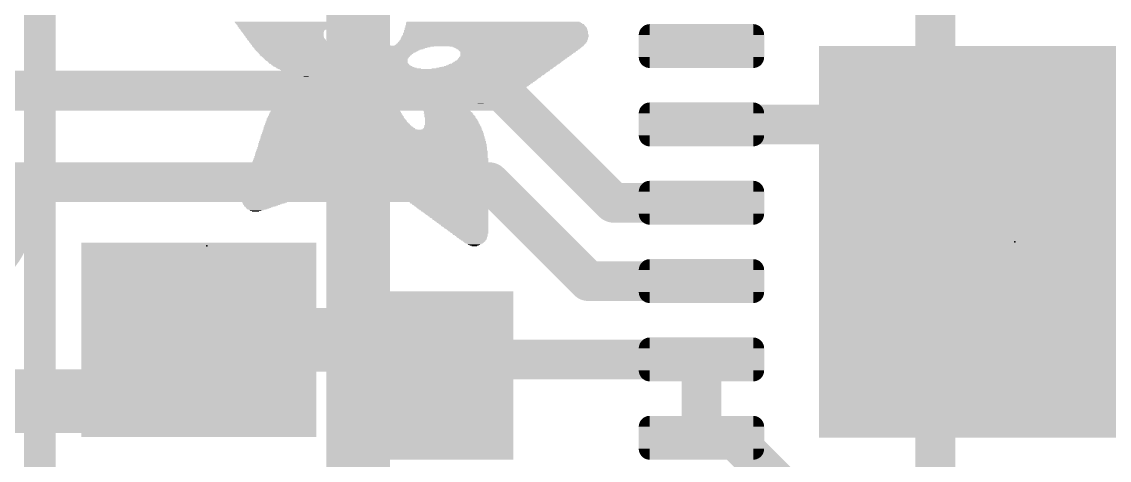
# Model space of a CAD drawing. Extents: x -6.8 to 60.3, y -8.9 to 34.9.
# Drawn here: x 10.55 to 17.49, y 5.08 to 7.88 of the extents above; entities that cross this region are included whole.
import ezdxf

# ---------------------------------------------------------------- set-up
doc = ezdxf.new("R2010")
doc.units = 0
for name, color, linetype in [('1', 12, 'CONTINUOUS'), ('16', 132, 'CONTINUOUS'), ('18', 110, 'CONTINUOUS'), ('21', 40, 'CONTINUOUS'), ('23', 40, 'CONTINUOUS')]:
    doc.layers.add(name, color=color, linetype=linetype)

# ---------------------------------------------------------------- blocks, each defined once
blk = doc.blocks.new('RECT')
blk.add_solid([(-0.5, -0.5), (0.5, -0.5), (-0.5, 0.5), (0.5, 0.5)])
blk = doc.blocks.new('RECT128000X44800R50')
at = {"const_width": 0.07}
blk.add_lwpolyline([(0.365, -0.07), (0.365, 0.07, 0.4142), (0.33, 0.105), (-0.33, 0.105, 0.4142), (-0.365, 0.07), (-0.365, -0.07, 0.4142), (-0.33, -0.105), (0.33, -0.105, 0.4142)], format="xyb", close=True, dxfattribs=at)
blk.add_solid([(-0.3475, -0.0875), (0.3475, -0.0875), (-0.3475, 0.0875), (0.3475, 0.0875)])
blk = doc.blocks.new('ROUNDV')
at = {"const_width": 0.5}
blk.add_lwpolyline([(0, -0.25, 1), (0, 0.25, 1), (0, -0.25)], format="xyb", dxfattribs=at)

msp = doc.modelspace()

# ---------------------------------------------------------------- linework, layer by layer
at = {"layer": '1'}
for points, const_width in [([(9.3218, 7.4422), (13.6144, 7.4422)], 0.254), ([(14.3296, 6.727), (13.6144, 7.4422)], 0.254), ([(16.891, 7.227), (14.891, 7.227)], 0.254), ([(16.891, 7.227), (16.891, 6.731)], 0.254), ([(13.5382, 6.858), (10.414, 6.858)], 0.254), ([(14.1692, 6.227), (13.5382, 6.858)], 0.254), ([(14.891, 6.727), (14.3296, 6.727)], 0.254), ([(16.891, 6.731), (17.018, 6.731)], 0.254), ([(17.018, 6.731), (17.272, 6.477)], 0.254), ([(14.1692, 6.227), (14.891, 6.227)], 0.254), ([(12.913, 5.903), (13.191, 5.625)], 0.4064), ([(11.2928, 5.461), (11.684, 5.8522)], 0.4064), ([(11.684, 5.8522), (12.9638, 5.8522)], 0.4064), ([(12.9638, 5.8522), (13.191, 5.625)], 0.4064), ([(13.257, 5.727), (13.257, 5.691)], 0.4064), ([(13.257, 5.691), (13.191, 5.625)], 0.4064), ([(14.891, 5.727), (13.257, 5.727)], 0.254), ([(14.891, 5.727), (14.891, 5.227)], 0.254), ([(13.191, 5.625), (12.803, 5.625)], 0.254), ([(11.2928, 5.461), (9.017, 5.461)], 0.4064), ([(14.891, 5.227), (15.093, 5.227)], 0.254), ([(15.093, 5.227), (15.641, 4.679)], 0.254)]:
    msp.add_lwpolyline(points, dxfattribs=dict(at, const_width=const_width))
for points, const_width in [([(13.6593, 7.4871, 1), (13.5695, 7.3973)], 0.127), ([(13.6144, 7.3787, 1), (13.6144, 7.5057)], 0.127), ([(14.891, 7.2905, 1), (14.891, 7.1635)], 0.127), ([(16.9545, 7.227, 1), (16.8275, 7.227)], 0.127), ([(16.891, 7.1635, 1), (16.891, 7.2905)], 0.127), ([(13.5831, 6.9029, 1), (13.4933, 6.8131)], 0.127), ([(13.5382, 6.7945, 1), (13.5382, 6.9215)], 0.127), ([(14.3296, 6.7905, 1), (14.3296, 6.6635)], 0.127), ([(14.2847, 6.6821, 1), (14.3745, 6.7719)], 0.127), ([(14.891, 6.6635, 1), (14.891, 6.7905)], 0.127), ([(16.891, 6.7945, 1), (16.891, 6.6675)], 0.127), ([(17.0629, 6.7759, 1), (16.9731, 6.6861)], 0.127), ([(17.018, 6.6675, 1), (17.018, 6.7945)], 0.127), ([(16.8275, 6.731, 1), (16.9545, 6.731)], 0.127), ([(17.2271, 6.4321, 1), (17.3169, 6.5219)], 0.127), ([(14.1692, 6.2905, 1), (14.1692, 6.1635)], 0.127), ([(14.1243, 6.1821, 1), (14.2141, 6.2719)], 0.127), ([(14.891, 6.1635, 1), (14.891, 6.2905)], 0.127), ([(12.9848, 5.9748, 1), (12.8412, 5.8312)], 0.2032), ([(11.684, 5.9538, 1), (11.684, 5.7506)], 0.2032), ([(11.7558, 5.7804, 1), (11.6122, 5.924)], 0.2032), ([(13.0356, 5.924, 1), (12.892, 5.7804)], 0.2032), ([(12.9638, 5.7506, 1), (12.9638, 5.9538)], 0.2032), ([(13.3586, 5.727, 1), (13.1554, 5.727)], 0.2032), ([(13.3288, 5.6192, 1), (13.1852, 5.7628)], 0.2032), ([(13.257, 5.7905, 1), (13.257, 5.6635)], 0.127), ([(14.9545, 5.727, 1), (14.8275, 5.727)], 0.127), ([(14.891, 5.6635, 1), (14.891, 5.7905)], 0.127), ([(13.1192, 5.6968, 1), (13.2628, 5.5532)], 0.2032), ([(13.1192, 5.5532, 1), (13.2628, 5.6968)], 0.2032), ([(13.1192, 5.5532, 1), (13.2628, 5.6968)], 0.2032), ([(13.1554, 5.691, 1), (13.3586, 5.691)], 0.2032), ([(12.803, 5.6885, 1), (12.803, 5.5615)], 0.127), ([(13.191, 5.5615, 1), (13.191, 5.6885)], 0.127), ([(11.221, 5.5328, 1), (11.3646, 5.3892)], 0.2032), ([(11.2928, 5.3594, 1), (11.2928, 5.5626)], 0.2032), ([(14.891, 5.2905, 1), (14.891, 5.1635)], 0.127), ([(15.1379, 5.2719, 1), (15.0481, 5.1821)], 0.127), ([(15.093, 5.1635, 1), (15.093, 5.2905)], 0.127), ([(14.8275, 5.227, 1), (14.9545, 5.227)], 0.127)]:
    msp.add_lwpolyline(points, format="xyb", dxfattribs=dict(at, const_width=const_width))
at = {"layer": '16'}
for points, const_width in [([(12.7, 4.826), (12.7, 8.763)], 0.4064), ([(16.383, 4.953), (16.383, 8.509)], 0.254)]:
    msp.add_lwpolyline(points, dxfattribs=dict(at, const_width=const_width))
at = {"layer": '21', "const_width": 0.2032}
msp.add_lwpolyline([(10.6694, 8.323), (10.6694, 4.123)], dxfattribs=at)
at = {"layer": '23'}
for p in [(16.891, 6.477), (11.7348, 6.4516)]:
    msp.add_point(p, dxfattribs=at)

# ---------------------------------------------------------------- block references
at = {"layer": '1', "rotation": 180}
for p in [(14.891, 7.727), (14.891, 7.227), (14.891, 6.727), (14.891, 6.227), (14.891, 5.727), (14.891, 5.227)]:
    msp.add_blockref('RECT128000X44800R50', p, dxfattribs=at)
at = {"layer": '1', "xscale": 2.5, "yscale": 2.5}
msp.add_blockref('RECT', (16.891, 6.477), dxfattribs=at)
at = {"layer": '1', "xscale": 1.24, "yscale": 1.5, "rotation": 270}
msp.add_blockref('RECT', (11.684, 5.8522), dxfattribs=at)
at = {"layer": '1', "xscale": 1.075, "rotation": 270}
msp.add_blockref('RECT', (13.191, 5.625), dxfattribs=at)
at = {"layer": '18', "xscale": 0.9064, "yscale": 0.9064}
for p in [(10.16, 6.604), (10.16, 6.604), (17.272, 6.477), (17.272, 6.477)]:
    msp.add_blockref('ROUNDV', p, dxfattribs=at)
at = {"layer": '21'}
for p, xscale, yscale in [((12.3902, 7.8803), 0.9563, 0.0039), ((12.3921, 7.8765), 0.9525, 0.0038), ((12.394, 7.8727), 0.9487, 0.0038), ((12.394, 7.8689), 0.9487, 0.0038), ((12.3959, 7.8651), 0.9449, 0.0038), ((12.3978, 7.8613), 0.9411, 0.0038), ((12.3997, 7.8575), 0.9373, 0.0038), ((12.3997, 7.8537), 0.9373, 0.0038), ((12.4016, 7.8499), 0.9335, 0.0038), ((12.4035, 7.8461), 0.9297, 0.0038), ((12.4035, 7.8422), 0.9297, 0.0039), ((12.2282, 7.8384), 0.5715, 0.0038), ((12.7121, 7.8384), 0.3124, 0.0038), ((13.5789, 7.8422), 1.1621, 0.0039), ((13.5789, 7.8384), 1.1621, 0.0038), ((13.575, 7.8575), 1.1468, 0.0038), ((13.5769, 7.8537), 1.1506, 0.0038), ((13.5769, 7.8499), 1.1506, 0.0038), ((13.5789, 7.8461), 1.1545, 0.0038), ((13.5636, 7.8765), 1.1164, 0.0038), ((13.5674, 7.8727), 1.124, 0.0038), ((13.5693, 7.8689), 1.1278, 0.0038), ((13.5731, 7.8651), 1.1354, 0.0038), ((13.575, 7.8613), 1.1392, 0.0038), ((13.5617, 7.8803), 1.1049, 0.0039), ((12.2225, 7.8346), 0.5524, 0.0038), ((12.2206, 7.8308), 0.541, 0.0038), ((12.2187, 7.827), 0.5372, 0.0038), ((12.2187, 7.8232), 0.5296, 0.0038), ((12.2206, 7.8194), 0.5258, 0.0038), ((12.2206, 7.8156), 0.5182, 0.0038), ((12.2206, 7.8118), 0.5182, 0.0038), ((12.2225, 7.808), 0.5144, 0.0038), ((12.2244, 7.8042), 0.5106, 0.0039), ((12.2263, 7.8003), 0.5068, 0.0038), ((12.2263, 7.7965), 0.5068, 0.0038), ((12.2282, 7.7927), 0.503, 0.0038), ((12.2301, 7.7889), 0.4992, 0.0038), ((12.232, 7.7851), 0.503, 0.0038), ((12.234, 7.7813), 0.4991, 0.0038), ((12.2378, 7.7775), 0.4991, 0.0038), ((12.2397, 7.7737), 0.4953, 0.0038), ((12.2416, 7.7699), 0.4991, 0.0038), ((12.7235, 7.8346), 0.2896, 0.0038), ((12.7312, 7.8308), 0.2743, 0.0038), ((12.7369, 7.827), 0.2629, 0.0038), ((12.7426, 7.8232), 0.2515, 0.0038), ((12.7483, 7.8194), 0.2401, 0.0038), ((12.7521, 7.8156), 0.2324, 0.0038), ((12.7578, 7.8118), 0.221, 0.0038), ((12.7616, 7.808), 0.2134, 0.0038), ((12.7673, 7.8042), 0.2096, 0.0039), ((12.7712, 7.8003), 0.2019, 0.0038), ((12.775, 7.7965), 0.1943, 0.0038), ((12.7769, 7.7927), 0.1905, 0.0038), ((12.7807, 7.7889), 0.1829, 0.0038), ((12.7864, 7.7851), 0.1791, 0.0038), ((12.7883, 7.7813), 0.1753, 0.0038), ((12.7921, 7.7775), 0.1676, 0.0038), ((12.794, 7.7737), 0.1638, 0.0038), ((12.7997, 7.7699), 0.16, 0.0038), ((13.5693, 7.7737), 1.1964, 0.0038), ((13.5693, 7.7699), 1.1964, 0.0038), ((13.5713, 7.7813), 1.1925, 0.0038), ((13.5713, 7.7775), 1.1925, 0.0038), ((13.5751, 7.7889), 1.1925, 0.0038), ((13.5751, 7.7851), 1.1925, 0.0038), ((13.577, 7.7965), 1.1887, 0.0038), ((13.577, 7.7927), 1.1887, 0.0038), ((13.577, 7.808), 1.1811, 0.0038), ((13.577, 7.8042), 1.1811, 0.0039), ((13.5789, 7.8003), 1.1849, 0.0038), ((13.5789, 7.8156), 1.1773, 0.0038), ((13.5789, 7.8118), 1.1773, 0.0038), ((13.5808, 7.8232), 1.1735, 0.0038), ((13.5808, 7.8194), 1.1735, 0.0038), ((13.5789, 7.827), 1.1697, 0.0038), ((13.5808, 7.8346), 1.1659, 0.0038), ((13.5808, 7.8308), 1.1659, 0.0038), ((12.2454, 7.7661), 0.4991, 0.0039), ((12.2473, 7.7622), 0.4953, 0.0038), ((12.2511, 7.7584), 0.4953, 0.0038), ((12.253, 7.7546), 0.4991, 0.0038), ((12.2568, 7.7508), 0.4991, 0.0038), ((12.2606, 7.747), 0.4991, 0.0038), ((12.2663, 7.7394), 0.503, 0.0038), ((12.2644, 7.7432), 0.4991, 0.0038), ((12.2701, 7.7356), 0.503, 0.0038), ((12.274, 7.7318), 0.5029, 0.0038), ((12.2759, 7.728), 0.5067, 0.0039), ((12.2797, 7.7241), 0.5067, 0.0038), ((12.2835, 7.7203), 0.5067, 0.0038), ((12.2892, 7.7165), 0.5105, 0.0038), ((12.293, 7.7127), 0.5105, 0.0038), ((12.2968, 7.7089), 0.5182, 0.0038), ((12.3006, 7.7051), 0.5182, 0.0038), ((12.3063, 7.7013), 0.522, 0.0038), ((12.8016, 7.7661), 0.1562, 0.0039), ((12.8035, 7.7622), 0.1524, 0.0038), ((12.8092, 7.7584), 0.1486, 0.0038), ((12.8111, 7.7546), 0.1448, 0.0038), ((12.8149, 7.7508), 0.1448, 0.0038), ((12.8188, 7.747), 0.1447, 0.0038), ((12.8207, 7.7432), 0.1409, 0.0038), ((12.8245, 7.7394), 0.1409, 0.0038), ((12.8283, 7.7356), 0.141, 0.0038), ((12.834, 7.7318), 0.1448, 0.0038), ((13.4512, 7.728), 1.3716, 0.0039), ((12.9769, 7.7241), 0.4153, 0.0038), ((12.9673, 7.7203), 0.3886, 0.0038), ((12.9578, 7.7165), 0.3696, 0.0038), ((12.9521, 7.7127), 0.3506, 0.0038), ((12.9482, 7.7089), 0.3353, 0.0038), ((12.9426, 7.7051), 0.3239, 0.0038), ((12.9388, 7.7013), 0.3086, 0.0038), ((13.5369, 7.7318), 1.2078, 0.0038), ((13.5427, 7.7356), 1.2039, 0.0038), ((13.5465, 7.7394), 1.2039, 0.0038), ((13.5503, 7.7432), 1.2039, 0.0038), ((13.5541, 7.747), 1.204, 0.0038), ((13.556, 7.7508), 1.2002, 0.0038), ((13.5598, 7.7546), 1.2002, 0.0038), ((13.5636, 7.7622), 1.2002, 0.0038), ((13.5636, 7.7584), 1.2002, 0.0038), ((13.5655, 7.7661), 1.1964, 0.0039), ((13.7084, 7.7241), 0.8496, 0.0038), ((13.716, 7.7203), 0.8268, 0.0038), ((13.7179, 7.7165), 0.8078, 0.0038), ((13.7199, 7.7127), 0.7963, 0.0038), ((13.7217, 7.7089), 0.7848, 0.0038), ((13.7217, 7.7051), 0.7696, 0.0038), ((13.7217, 7.7013), 0.762, 0.0038), ((12.3101, 7.6975), 0.522, 0.0038), ((12.3158, 7.6937), 0.5258, 0.0038), ((12.3196, 7.6899), 0.5258, 0.0039), ((12.3254, 7.686), 0.5295, 0.0038), ((12.3311, 7.6822), 0.5334, 0.0038), ((12.3368, 7.6784), 0.5372, 0.0038), ((12.3425, 7.6746), 0.541, 0.0038), ((12.3463, 7.6708), 0.5486, 0.0038), ((12.354, 7.667), 0.5563, 0.0038), ((12.3597, 7.6632), 0.5601, 0.0038), ((12.3692, 7.6594), 0.5639, 0.0038), ((12.3749, 7.6556), 0.5677, 0.0038), ((12.3844, 7.6518), 0.5792, 0.0039), ((12.394, 7.6479), 0.5905, 0.0038), ((12.4073, 7.6441), 0.6096, 0.0038), ((12.5616, 7.6403), 0.9106, 0.0038), ((12.5635, 7.6365), 0.9068, 0.0038), ((12.5654, 7.6327), 0.903, 0.0038), ((12.8855, 7.6441), 0.2629, 0.0038), ((12.895, 7.6479), 0.2515, 0.0038), ((12.8988, 7.6518), 0.2439, 0.0039), ((12.9025, 7.6556), 0.2439, 0.0038), ((12.9083, 7.6632), 0.2476, 0.0038), ((12.9064, 7.6594), 0.2438, 0.0038), ((12.935, 7.6975), 0.3009, 0.0038), ((12.9331, 7.6937), 0.2895, 0.0038), ((12.9293, 7.6899), 0.2819, 0.0039), ((12.9255, 7.686), 0.2743, 0.0038), ((12.9217, 7.6822), 0.2667, 0.0038), ((12.9159, 7.6746), 0.2552, 0.0038), ((12.914, 7.6708), 0.2514, 0.0038), ((12.9121, 7.667), 0.2476, 0.0038), ((12.9198, 7.6784), 0.2629, 0.0038), ((13.6646, 7.6327), 0.6858, 0.0038), ((13.6703, 7.6365), 0.682, 0.0038), ((13.676, 7.6403), 0.6858, 0.0038), ((13.6798, 7.6441), 0.6858, 0.0038), ((13.6855, 7.6479), 0.6896, 0.0038), ((13.7217, 7.6975), 0.7544, 0.0038), ((13.6912, 7.6556), 0.6934, 0.0038), ((13.6893, 7.6518), 0.6896, 0.0039), ((13.7198, 7.6937), 0.743, 0.0038), ((13.697, 7.6594), 0.6973, 0.0038), ((13.7198, 7.6899), 0.7354, 0.0039), ((13.7179, 7.686), 0.7316, 0.0038), ((13.7141, 7.6822), 0.7239, 0.0038), ((13.7122, 7.6784), 0.7201, 0.0038), ((13.7084, 7.6746), 0.7125, 0.0038), ((13.7065, 7.6708), 0.7087, 0.0038), ((13.7046, 7.667), 0.7049, 0.0038), ((13.7008, 7.6632), 0.6973, 0.0038), ((12.5692, 7.6289), 0.8954, 0.0038), ((12.5711, 7.6251), 0.8916, 0.0038), ((12.573, 7.6213), 0.8878, 0.0038), ((12.5768, 7.6175), 0.8878, 0.0038), ((12.5807, 7.6137), 0.8801, 0.0039), ((12.5845, 7.6098), 0.8801, 0.0038), ((12.5883, 7.606), 0.8801, 0.0038), ((12.5959, 7.6022), 0.8801, 0.0038), ((12.6016, 7.5984), 0.8839, 0.0038), ((12.6092, 7.5946), 0.884, 0.0038), ((12.6169, 7.5908), 0.8839, 0.0038), ((12.6264, 7.587), 0.8953, 0.0038), ((12.6435, 7.5832), 0.9144, 0.0038), ((13.0645, 7.5794), 1.7412, 0.0038), ((13.0645, 7.5756), 1.726, 0.0039), ((13.0663, 7.5717), 1.7145, 0.0038), ((13.0683, 7.5679), 1.703, 0.0038), ((13.0683, 7.5641), 1.6878, 0.0038), ((13.5541, 7.5832), 0.7696, 0.0038), ((13.5712, 7.587), 0.743, 0.0038), ((13.5846, 7.5908), 0.7315, 0.0038), ((13.5941, 7.5946), 0.7201, 0.0038), ((13.6055, 7.5984), 0.7124, 0.0038), ((13.6132, 7.6022), 0.7049, 0.0038), ((13.6208, 7.606), 0.6973, 0.0038), ((13.6284, 7.6098), 0.6972, 0.0038), ((13.6341, 7.6137), 0.6934, 0.0039), ((13.6436, 7.6175), 0.6896, 0.0038), ((13.6474, 7.6213), 0.6896, 0.0038), ((13.6531, 7.6251), 0.6858, 0.0038), ((13.6608, 7.6289), 0.6858, 0.0038), ((13.0702, 7.5603), 1.6764, 0.0038), ((13.0721, 7.5565), 1.6574, 0.0038), ((13.076, 7.5527), 1.6421, 0.0038), ((13.0798, 7.5489), 1.6269, 0.0038), ((13.0816, 7.5451), 1.6078, 0.0038), ((13.0874, 7.5413), 1.5887, 0.0038), ((13.093, 7.5375), 1.5621, 0.0039), ((12.5025, 7.4917), 0.3734, 0.0038), ((12.5063, 7.4955), 0.3734, 0.0038), ((12.5159, 7.4994), 0.3695, 0.0039), ((12.5216, 7.5032), 0.3657, 0.0038), ((12.5292, 7.507), 0.3658, 0.0038), ((12.3692, 7.5336), 0.0305, 0.0038), ((12.5387, 7.5108), 0.362, 0.0038), ((12.5483, 7.5146), 0.3581, 0.0038), ((12.5578, 7.5184), 0.3543, 0.0038), ((12.5673, 7.5222), 0.3505, 0.0038), ((12.5807, 7.526), 0.3467, 0.0038), ((12.5921, 7.5298), 0.3467, 0.0038), ((13.1521, 7.5336), 1.4364, 0.0038), ((13.3312, 7.5298), 1.0706, 0.0038), ((13.3312, 7.526), 1.0554, 0.0038), ((13.3312, 7.5222), 1.0478, 0.0038), ((13.3293, 7.5184), 1.0363, 0.0038), ((13.3293, 7.5146), 1.0287, 0.0038), ((13.3274, 7.5108), 1.0249, 0.0038), ((13.3255, 7.507), 1.0135, 0.0038), ((12.8854, 7.4994), 0.1334, 0.0039), ((12.8816, 7.4955), 0.1258, 0.0038), ((12.8797, 7.4917), 0.122, 0.0038), ((13.3236, 7.5032), 1.0097, 0.0038), ((13.4036, 7.4994), 0.842, 0.0039), ((13.4036, 7.4955), 0.8268, 0.0038), ((13.4055, 7.4917), 0.8154, 0.0038), ((12.4206, 7.4232), 0.3924, 0.0039), ((12.4225, 7.427), 0.3886, 0.0038), ((12.4263, 7.4308), 0.3886, 0.0038), ((12.4301, 7.4346), 0.3886, 0.0038), ((12.4339, 7.4384), 0.3886, 0.0038), ((12.4378, 7.4422), 0.3887, 0.0038), ((12.4416, 7.446), 0.3887, 0.0038), ((12.4454, 7.4498), 0.3886, 0.0038), ((12.4511, 7.4536), 0.3848, 0.0038), ((12.4549, 7.4574), 0.3848, 0.0038), ((12.4587, 7.4613), 0.3848, 0.0039), ((12.4625, 7.4651), 0.3848, 0.0038), ((12.4682, 7.4689), 0.381, 0.0038), ((12.472, 7.4727), 0.381, 0.0038), ((12.4797, 7.4765), 0.381, 0.0038), ((12.4835, 7.4803), 0.381, 0.0038), ((12.4892, 7.4841), 0.3772, 0.0038), ((12.4949, 7.4879), 0.3734, 0.0038), ((12.8626, 7.4232), 0.1409, 0.0039), ((12.8626, 7.4308), 0.1333, 0.0038), ((12.8626, 7.427), 0.1333, 0.0038), ((12.8645, 7.4384), 0.1295, 0.0038), ((12.8645, 7.4346), 0.1295, 0.0038), ((12.8664, 7.446), 0.1257, 0.0038), ((12.8664, 7.4422), 0.1257, 0.0038), ((12.8682, 7.4536), 0.1219, 0.0038), ((12.8682, 7.4498), 0.1219, 0.0038), ((12.8702, 7.4613), 0.1181, 0.0039), ((12.8702, 7.4574), 0.1181, 0.0038), ((12.872, 7.4651), 0.1143, 0.0038), ((12.874, 7.4765), 0.1181, 0.0038), ((12.874, 7.4727), 0.1181, 0.0038), ((12.874, 7.4689), 0.1181, 0.0038), ((12.8758, 7.4803), 0.1143, 0.0038), ((12.8778, 7.4879), 0.1182, 0.0038), ((12.8778, 7.4841), 0.1182, 0.0038), ((13.4036, 7.4879), 0.8039, 0.0038), ((13.4055, 7.4841), 0.7925, 0.0038), ((13.4055, 7.4803), 0.7848, 0.0038), ((13.4036, 7.4765), 0.7734, 0.0038), ((13.4036, 7.4727), 0.7658, 0.0038), ((13.4017, 7.4689), 0.7544, 0.0038), ((13.4017, 7.4651), 0.7468, 0.0038), ((13.4017, 7.4613), 0.7391, 0.0039), ((13.3998, 7.4574), 0.7277, 0.0038), ((13.3998, 7.4536), 0.7201, 0.0038), ((13.3998, 7.4498), 0.7125, 0.0038), ((13.3979, 7.446), 0.7011, 0.0038), ((13.3979, 7.4422), 0.6934, 0.0038), ((13.3941, 7.4384), 0.6858, 0.0038), ((13.3922, 7.4346), 0.6743, 0.0038), ((13.3922, 7.4308), 0.6667, 0.0038), ((13.3902, 7.427), 0.6553, 0.0038), ((13.3864, 7.4232), 0.6477, 0.0039), ((12.3692, 7.3546), 0.4039, 0.0038), ((12.3711, 7.3584), 0.4001, 0.0038), ((12.3749, 7.366), 0.4, 0.0038), ((12.3749, 7.3622), 0.4, 0.0038), ((12.3787, 7.3698), 0.4, 0.0038), ((12.3806, 7.3736), 0.3962, 0.0038), ((12.3863, 7.3812), 0.4, 0.0038), ((12.3844, 7.3774), 0.3962, 0.0038), ((12.3882, 7.3851), 0.3962, 0.0039), ((12.392, 7.3889), 0.3962, 0.0038), ((12.3959, 7.3927), 0.3963, 0.0038), ((12.3997, 7.4003), 0.3963, 0.0038), ((12.3978, 7.3965), 0.3925, 0.0038), ((12.4035, 7.4041), 0.3963, 0.0038), ((12.4054, 7.4079), 0.3925, 0.0038), ((12.4092, 7.4117), 0.3924, 0.0038), ((12.413, 7.4155), 0.3924, 0.0038), ((12.4168, 7.4193), 0.3924, 0.0038), ((12.8435, 7.3546), 0.2096, 0.0038), ((12.8454, 7.3584), 0.2058, 0.0038), ((12.8474, 7.3622), 0.2019, 0.0038), ((12.8474, 7.366), 0.1943, 0.0038), ((12.8493, 7.3698), 0.1905, 0.0038), ((12.8512, 7.3736), 0.1867, 0.0038), ((12.8512, 7.3812), 0.1791, 0.0038), ((12.8512, 7.3774), 0.1791, 0.0038), ((12.8531, 7.3851), 0.1753, 0.0039), ((12.8531, 7.3889), 0.1677, 0.0038), ((12.855, 7.3927), 0.1639, 0.0038), ((12.8569, 7.4003), 0.1601, 0.0038), ((12.8569, 7.3965), 0.1601, 0.0038), ((12.8568, 7.4041), 0.1524, 0.0038), ((12.8588, 7.4117), 0.1485, 0.0038), ((12.8588, 7.4079), 0.1485, 0.0038), ((12.8607, 7.4155), 0.1447, 0.0038), ((12.8626, 7.4193), 0.1409, 0.0038), ((13.3846, 7.4193), 0.6363, 0.0038), ((13.3826, 7.4155), 0.6248, 0.0038), ((13.3807, 7.4117), 0.621, 0.0038), ((13.3769, 7.4079), 0.6058, 0.0038), ((13.3731, 7.4041), 0.5982, 0.0038), ((13.3712, 7.4003), 0.5868, 0.0038), ((13.1959, 7.3965), 0.2286, 0.0038), ((13.1997, 7.3927), 0.2363, 0.0038), ((13.2035, 7.3889), 0.2363, 0.0038), ((13.2073, 7.3851), 0.2439, 0.0039), ((13.2112, 7.3812), 0.2438, 0.0038), ((13.215, 7.3774), 0.2514, 0.0038), ((13.2188, 7.3736), 0.2514, 0.0038), ((13.2226, 7.3698), 0.259, 0.0038), ((13.2264, 7.366), 0.2591, 0.0038), ((13.2284, 7.3622), 0.2629, 0.0038), ((13.234, 7.3584), 0.2667, 0.0038), ((13.236, 7.3546), 0.2705, 0.0038), ((13.4855, 7.3965), 0.3429, 0.0038), ((13.4855, 7.3927), 0.32, 0.0038), ((13.4874, 7.3889), 0.301, 0.0038), ((13.4855, 7.3851), 0.282, 0.0039), ((13.4855, 7.3812), 0.259, 0.0038), ((13.4855, 7.3774), 0.2362, 0.0038), ((13.4855, 7.3736), 0.2134, 0.0038), ((13.4855, 7.3698), 0.1828, 0.0038), ((13.4836, 7.366), 0.1486, 0.0038), ((13.4836, 7.3622), 0.1105, 0.0038), ((13.4817, 7.3584), 0.0381, 0.0038), ((12.3463, 7.286), 0.4344, 0.0038), ((12.3463, 7.2936), 0.4268, 0.0038), ((12.3463, 7.2898), 0.4268, 0.0038), ((12.3483, 7.3012), 0.4229, 0.0038), ((12.3483, 7.2974), 0.4229, 0.0038), ((12.3502, 7.3089), 0.4191, 0.0039), ((12.3502, 7.305), 0.4191, 0.0038), ((12.3521, 7.3165), 0.4153, 0.0038), ((12.3521, 7.3127), 0.4153, 0.0038), ((12.354, 7.3241), 0.4115, 0.0038), ((12.354, 7.3203), 0.4115, 0.0038), ((12.3559, 7.3279), 0.4077, 0.0038), ((12.3597, 7.3355), 0.4077, 0.0038), ((12.3597, 7.3317), 0.4077, 0.0038), ((12.3616, 7.3393), 0.4039, 0.0038), ((12.3635, 7.3431), 0.4077, 0.0038), ((12.3654, 7.347), 0.4039, 0.0039), ((12.3673, 7.3508), 0.4001, 0.0038), ((12.815, 7.286), 0.3353, 0.0038), ((12.8188, 7.2898), 0.3277, 0.0038), ((12.8207, 7.2936), 0.3163, 0.0038), ((12.8245, 7.2974), 0.3086, 0.0038), ((12.8245, 7.3012), 0.301, 0.0038), ((12.8283, 7.305), 0.2934, 0.0038), ((12.8283, 7.3089), 0.2857, 0.0039), ((12.8302, 7.3127), 0.2743, 0.0038), ((12.8321, 7.3165), 0.2705, 0.0038), ((12.8321, 7.3203), 0.2629, 0.0038), ((12.8339, 7.3241), 0.2591, 0.0038), ((12.8359, 7.3279), 0.2476, 0.0038), ((12.8378, 7.3317), 0.2438, 0.0038), ((12.8397, 7.3355), 0.24, 0.0038), ((12.8397, 7.3393), 0.2324, 0.0038), ((12.8416, 7.3431), 0.2286, 0.0038), ((12.8416, 7.347), 0.221, 0.0039), ((12.8435, 7.3508), 0.2172, 0.0038), ((13.2454, 7.3431), 0.2819, 0.0038), ((13.2398, 7.3508), 0.2705, 0.0038), ((13.2436, 7.347), 0.2781, 0.0039), ((13.2492, 7.3393), 0.2819, 0.0038), ((13.2512, 7.3355), 0.2858, 0.0038), ((13.255, 7.3317), 0.2858, 0.0038), ((13.2569, 7.3279), 0.2896, 0.0038), ((13.2588, 7.3241), 0.2934, 0.0038), ((13.2626, 7.3203), 0.2934, 0.0038), ((13.2645, 7.3165), 0.2972, 0.0038), ((13.2664, 7.3127), 0.301, 0.0038), ((13.2702, 7.3089), 0.301, 0.0039), ((13.2721, 7.305), 0.3048, 0.0038), ((13.274, 7.3012), 0.3086, 0.0038), ((13.2759, 7.2974), 0.3125, 0.0038), ((13.2797, 7.2936), 0.3125, 0.0038), ((13.2797, 7.2898), 0.3125, 0.0038), ((13.2817, 7.286), 0.3163, 0.0038), ((12.5692, 7.2212), 0.9334, 0.0038), ((12.5711, 7.2174), 0.9372, 0.0038), ((12.5654, 7.2327), 0.9182, 0.0039), ((12.5673, 7.2288), 0.922, 0.0038), ((12.5692, 7.225), 0.9258, 0.0038), ((12.5616, 7.2441), 0.903, 0.0038), ((12.5635, 7.2403), 0.9068, 0.0038), ((12.5654, 7.2365), 0.9106, 0.0038), ((12.5616, 7.2517), 0.8953, 0.0038), ((12.5616, 7.2479), 0.8953, 0.0038), ((12.5597, 7.2593), 0.8839, 0.0038), ((12.5578, 7.2631), 0.8801, 0.0038), ((12.5616, 7.2555), 0.8877, 0.0038), ((12.3558, 7.2708), 0.4686, 0.0039), ((12.5597, 7.2669), 0.8763, 0.0038), ((12.3463, 7.2784), 0.442, 0.0038), ((12.3501, 7.2746), 0.4496, 0.0038), ((12.3463, 7.2822), 0.4344, 0.0038), ((12.7959, 7.2708), 0.3962, 0.0039), ((12.8054, 7.2746), 0.3696, 0.0038), ((12.8112, 7.2784), 0.3581, 0.0038), ((12.8131, 7.2822), 0.3467, 0.0038), ((13.2835, 7.2822), 0.3201, 0.0038), ((13.3007, 7.2212), 0.3544, 0.0038), ((13.3026, 7.2174), 0.3582, 0.0038), ((13.2855, 7.2784), 0.3239, 0.0038), ((13.2855, 7.2746), 0.3239, 0.0038), ((13.2988, 7.2403), 0.3429, 0.0038), ((13.2988, 7.2365), 0.3429, 0.0038), ((13.3026, 7.225), 0.3505, 0.0038), ((13.2893, 7.2708), 0.3238, 0.0039), ((13.2912, 7.2669), 0.3276, 0.0038), ((13.2912, 7.2631), 0.3276, 0.0038), ((13.2931, 7.2593), 0.3314, 0.0038), ((13.295, 7.2555), 0.3352, 0.0038), ((13.295, 7.2517), 0.3352, 0.0038), ((13.2969, 7.2479), 0.339, 0.0038), ((13.2969, 7.2441), 0.339, 0.0038), ((13.3008, 7.2327), 0.3467, 0.0039), ((13.3008, 7.2288), 0.3467, 0.0038), ((12.7921, 7.1526), 1.4249, 0.0038), ((12.794, 7.1488), 1.4288, 0.0038), ((12.794, 7.145), 1.4288, 0.0038), ((12.7921, 7.1641), 1.4173, 0.0038), ((12.794, 7.1603), 1.4211, 0.0038), ((12.794, 7.1565), 1.4211, 0.0039), ((12.7921, 7.1755), 1.4097, 0.0038), ((12.794, 7.1717), 1.4135, 0.0038), ((12.794, 7.1679), 1.4135, 0.0038), ((12.7921, 7.1869), 1.4021, 0.0038), ((12.794, 7.1831), 1.4059, 0.0038), ((12.794, 7.1793), 1.4059, 0.0038), ((12.5806, 7.1984), 0.9716, 0.0038), ((12.5863, 7.1946), 0.983, 0.0039), ((12.794, 7.1907), 1.3983, 0.0038), ((12.575, 7.2098), 0.9525, 0.0038), ((12.5769, 7.206), 0.9563, 0.0038), ((12.5807, 7.2022), 0.9639, 0.0038), ((12.573, 7.2136), 0.941, 0.0038), ((13.2969, 7.1946), 0.3848, 0.0039), ((13.3007, 7.1984), 0.3772, 0.0038), ((13.3026, 7.2022), 0.3734, 0.0038), ((13.3026, 7.2098), 0.3658, 0.0038), ((13.3026, 7.206), 0.3658, 0.0038), ((13.3026, 7.2136), 0.3582, 0.0038), ((12.4301, 7.0803), 0.7468, 0.0039), ((12.4282, 7.0764), 0.743, 0.0038), ((12.434, 7.0917), 0.7467, 0.0038), ((12.4321, 7.0879), 0.7429, 0.0038), ((12.4321, 7.0841), 0.7429, 0.0038), ((12.4378, 7.1069), 0.7467, 0.0038), ((12.4359, 7.1031), 0.7429, 0.0038), ((12.4359, 7.0993), 0.7429, 0.0038), ((12.4359, 7.0955), 0.7429, 0.0038), ((12.4416, 7.1184), 0.7467, 0.0039), ((12.4397, 7.1145), 0.7429, 0.0038), ((12.4397, 7.1107), 0.7429, 0.0038), ((12.4454, 7.1298), 0.7467, 0.0038), ((12.4435, 7.126), 0.7429, 0.0038), ((12.4435, 7.1222), 0.7429, 0.0038), ((12.4473, 7.1412), 0.7429, 0.0038), ((12.4473, 7.1374), 0.7429, 0.0038), ((12.4473, 7.1336), 0.7429, 0.0038), ((13.1655, 7.1412), 0.6858, 0.0038), ((13.1655, 7.1374), 0.6858, 0.0038), ((13.1674, 7.1336), 0.6896, 0.0038), ((13.1674, 7.1298), 0.6896, 0.0038), ((13.1674, 7.126), 0.6896, 0.0038), ((13.1674, 7.1222), 0.6896, 0.0038), ((13.1693, 7.1184), 0.6934, 0.0039), ((13.1693, 7.1145), 0.6934, 0.0038), ((13.1693, 7.1107), 0.6934, 0.0038), ((13.1693, 7.1069), 0.6934, 0.0038), ((13.1712, 7.1031), 0.6972, 0.0038), ((13.1712, 7.0993), 0.6972, 0.0038), ((13.1712, 7.0955), 0.6972, 0.0038), ((13.1712, 7.0917), 0.6972, 0.0038), ((13.1712, 7.0879), 0.6972, 0.0038), ((13.1731, 7.0841), 0.701, 0.0038), ((13.1731, 7.0803), 0.701, 0.0039), ((13.1731, 7.0764), 0.701, 0.0038), ((12.4016, 7.0117), 0.7353, 0.0038), ((12.4016, 7.0079), 0.7353, 0.0038), ((12.4073, 7.0231), 0.7391, 0.0038), ((12.4073, 7.0193), 0.7391, 0.0038), ((12.4054, 7.0155), 0.7353, 0.0038), ((12.413, 7.0345), 0.743, 0.0038), ((12.4111, 7.0307), 0.7391, 0.0038), ((12.4111, 7.0269), 0.7391, 0.0038), ((12.4168, 7.046), 0.743, 0.0038), ((12.4168, 7.0422), 0.743, 0.0039), ((12.4149, 7.0383), 0.7392, 0.0038), ((12.4206, 7.0574), 0.743, 0.0038), ((12.4206, 7.0536), 0.743, 0.0038), ((12.4206, 7.0498), 0.743, 0.0038), ((12.4263, 7.0688), 0.7468, 0.0038), ((12.4244, 7.065), 0.743, 0.0038), ((12.4244, 7.0612), 0.743, 0.0038), ((12.4282, 7.0726), 0.743, 0.0038), ((13.1731, 7.0726), 0.701, 0.0038), ((13.1731, 7.0688), 0.701, 0.0038), ((13.1731, 7.065), 0.701, 0.0038), ((13.1731, 7.0612), 0.701, 0.0038), ((13.175, 7.0574), 0.7048, 0.0038), ((13.175, 7.0536), 0.7048, 0.0038), ((13.175, 7.0498), 0.7048, 0.0038), ((13.175, 7.046), 0.7048, 0.0038), ((13.175, 7.0422), 0.7048, 0.0039), ((13.175, 7.0383), 0.7048, 0.0038), ((13.175, 7.0345), 0.7048, 0.0038), ((13.1769, 7.0307), 0.701, 0.0038), ((13.1769, 7.0269), 0.701, 0.0038), ((13.1769, 7.0231), 0.701, 0.0038), ((13.1769, 7.0193), 0.701, 0.0038), ((13.1769, 7.0155), 0.701, 0.0038), ((13.1788, 7.0117), 0.7048, 0.0038), ((13.1807, 7.0079), 0.701, 0.0038), ((12.3616, 6.9393), 0.7011, 0.0038), ((12.3635, 6.9431), 0.7049, 0.0038), ((12.3692, 6.9507), 0.7087, 0.0038), ((12.3711, 6.9545), 0.7125, 0.0038), ((12.3673, 6.9469), 0.7049, 0.0038), ((12.3768, 6.9621), 0.7163, 0.0038), ((12.3787, 6.966), 0.7201, 0.0039), ((12.3749, 6.9583), 0.7125, 0.0038), ((12.3845, 6.9774), 0.7239, 0.0038), ((12.3845, 6.9736), 0.7239, 0.0038), ((12.3825, 6.9698), 0.72, 0.0038), ((12.3921, 6.9888), 0.7315, 0.0038), ((12.3883, 6.9812), 0.7239, 0.0038), ((12.3902, 6.985), 0.7277, 0.0038), ((12.3959, 6.9964), 0.7315, 0.0038), ((12.3978, 7.0002), 0.7353, 0.0038), ((12.394, 6.9926), 0.7277, 0.0038), ((12.3997, 7.0041), 0.7315, 0.0039), ((13.1807, 7.0041), 0.701, 0.0039), ((13.1807, 7.0002), 0.701, 0.0038), ((13.1807, 6.9964), 0.701, 0.0038), ((13.1826, 6.9926), 0.6972, 0.0038), ((13.1826, 6.9888), 0.6972, 0.0038), ((13.1826, 6.985), 0.6972, 0.0038), ((13.1845, 6.9812), 0.6934, 0.0038), ((13.1845, 6.9774), 0.6934, 0.0038), ((13.1845, 6.9736), 0.6934, 0.0038), ((13.1845, 6.9698), 0.6934, 0.0038), ((13.1864, 6.966), 0.6896, 0.0039), ((13.1864, 6.9621), 0.6896, 0.0038), ((13.1883, 6.9583), 0.6858, 0.0038), ((13.1883, 6.9545), 0.6858, 0.0038), ((13.1883, 6.9507), 0.6858, 0.0038), ((13.1902, 6.9469), 0.682, 0.0038), ((13.1902, 6.9431), 0.682, 0.0038), ((13.1921, 6.9393), 0.6782, 0.0038), ((12.3063, 6.8707), 0.6362, 0.0038), ((12.3102, 6.8745), 0.6439, 0.0038), ((12.3159, 6.8783), 0.6477, 0.0038), ((12.3216, 6.8859), 0.6591, 0.0038), ((12.3178, 6.8821), 0.6515, 0.0038), ((12.3311, 6.8974), 0.6705, 0.0038), ((12.3273, 6.8936), 0.6629, 0.0038), ((12.3254, 6.8898), 0.6591, 0.0039), ((12.3406, 6.9088), 0.682, 0.0038), ((12.3368, 6.905), 0.6744, 0.0038), ((12.3349, 6.9012), 0.6706, 0.0038), ((12.3482, 6.9202), 0.6896, 0.0038), ((12.3463, 6.9164), 0.6858, 0.0038), ((12.3444, 6.9126), 0.682, 0.0038), ((12.3558, 6.9317), 0.6972, 0.0038), ((12.3539, 6.9279), 0.6934, 0.0039), ((12.352, 6.924), 0.6896, 0.0038), ((12.3597, 6.9355), 0.6973, 0.0038), ((13.1921, 6.9355), 0.6782, 0.0038), ((13.1921, 6.9317), 0.6782, 0.0038), ((13.194, 6.9279), 0.6744, 0.0039), ((13.194, 6.924), 0.6744, 0.0038), ((13.1959, 6.9202), 0.6705, 0.0038), ((13.1959, 6.9164), 0.6705, 0.0038), ((13.1979, 6.9126), 0.6667, 0.0038), ((13.1979, 6.9088), 0.6667, 0.0038), ((13.1997, 6.905), 0.6629, 0.0038), ((13.1997, 6.9012), 0.6629, 0.0038), ((13.2017, 6.8974), 0.6591, 0.0038), ((13.2035, 6.8936), 0.6553, 0.0038), ((13.2035, 6.8898), 0.6553, 0.0039), ((13.2055, 6.8859), 0.6515, 0.0038), ((13.2055, 6.8821), 0.6515, 0.0038), ((13.2073, 6.8783), 0.6477, 0.0038), ((13.2093, 6.8745), 0.6439, 0.0038), ((13.2093, 6.8707), 0.6439, 0.0038), ((12.2168, 6.8021), 0.5029, 0.0038), ((12.2111, 6.7983), 0.4915, 0.0038), ((12.2358, 6.8136), 0.5334, 0.0039), ((12.2301, 6.8097), 0.522, 0.0038), ((12.2244, 6.8059), 0.5106, 0.0038), ((12.2587, 6.8288), 0.5715, 0.0038), ((12.2434, 6.8174), 0.541, 0.0038), ((12.253, 6.825), 0.5601, 0.0038), ((12.2492, 6.8212), 0.5525, 0.0038), ((12.2739, 6.8402), 0.5944, 0.0038), ((12.2682, 6.8364), 0.583, 0.0038), ((12.2644, 6.8326), 0.5753, 0.0038), ((12.2834, 6.8478), 0.6058, 0.0038), ((12.2796, 6.844), 0.5982, 0.0038), ((12.2873, 6.8517), 0.6135, 0.0039), ((12.2987, 6.8631), 0.6286, 0.0038), ((12.2949, 6.8593), 0.621, 0.0038), ((12.2911, 6.8555), 0.6134, 0.0038), ((12.3044, 6.8669), 0.6324, 0.0038), ((13.2111, 6.8669), 0.6401, 0.0038), ((13.2131, 6.8631), 0.6363, 0.0038), ((13.215, 6.8593), 0.6324, 0.0038), ((13.215, 6.8555), 0.6324, 0.0038), ((13.2169, 6.8517), 0.6286, 0.0039), ((13.2188, 6.8478), 0.6248, 0.0038), ((13.2207, 6.844), 0.621, 0.0038), ((13.2207, 6.8402), 0.621, 0.0038), ((13.2226, 6.8364), 0.6172, 0.0038), ((13.2245, 6.8326), 0.6134, 0.0038), ((13.2264, 6.8288), 0.6096, 0.0038), ((13.2283, 6.825), 0.6058, 0.0038), ((13.2283, 6.8212), 0.6058, 0.0038), ((13.2302, 6.8174), 0.602, 0.0038), ((13.2321, 6.8136), 0.5982, 0.0039), ((13.234, 6.8097), 0.5943, 0.0038), ((13.236, 6.8059), 0.5905, 0.0038), ((13.2378, 6.8021), 0.5867, 0.0038), ((13.2398, 6.7983), 0.5829, 0.0038), ((12.1596, 6.7678), 0.4038, 0.0038), ((12.1539, 6.764), 0.3924, 0.0038), ((12.1482, 6.7602), 0.381, 0.0038), ((12.1425, 6.7564), 0.3696, 0.0038), ((12.1368, 6.7526), 0.3581, 0.0038), ((12.1196, 6.7412), 0.3238, 0.0038), ((12.1654, 6.7716), 0.4153, 0.0038), ((12.1311, 6.7488), 0.3467, 0.0038), ((12.1254, 6.745), 0.3353, 0.0038), ((12.1977, 6.7907), 0.4724, 0.0038), ((12.192, 6.7869), 0.461, 0.0038), ((12.1844, 6.7831), 0.4458, 0.0038), ((12.1787, 6.7793), 0.4343, 0.0038), ((12.1158, 6.7374), 0.3086, 0.0039), ((12.1101, 6.7335), 0.2972, 0.0038), ((12.173, 6.7755), 0.4229, 0.0039), ((12.1044, 6.7297), 0.2857, 0.0038), ((12.2054, 6.7945), 0.4801, 0.0038), ((13.2416, 6.7945), 0.5791, 0.0038), ((13.2436, 6.7907), 0.5753, 0.0038), ((13.2454, 6.7869), 0.5715, 0.0038), ((13.2474, 6.7831), 0.5677, 0.0038), ((13.2492, 6.7793), 0.5639, 0.0038), ((13.2512, 6.7755), 0.5601, 0.0039), ((13.2531, 6.7716), 0.5562, 0.0038), ((13.255, 6.7678), 0.5524, 0.0038), ((13.2569, 6.764), 0.5486, 0.0038), ((13.2588, 6.7602), 0.5448, 0.0038), ((13.2626, 6.7564), 0.5372, 0.0038), ((13.2645, 6.7526), 0.5334, 0.0038), ((13.2664, 6.7488), 0.5296, 0.0038), ((13.2683, 6.745), 0.5258, 0.0038), ((13.2721, 6.7412), 0.5181, 0.0038), ((13.2741, 6.7374), 0.5143, 0.0039), ((13.2759, 6.7335), 0.5105, 0.0038), ((13.2797, 6.7297), 0.5029, 0.0038), ((12.0987, 6.7259), 0.2743, 0.0038), ((12.0949, 6.7221), 0.2591, 0.0038), ((12.0892, 6.7183), 0.2477, 0.0038), ((12.0853, 6.7145), 0.2324, 0.0038), ((12.0815, 6.7107), 0.2172, 0.0038), ((12.0758, 6.7069), 0.2058, 0.0038), ((12.072, 6.7031), 0.1905, 0.0038), ((12.0682, 6.6993), 0.1753, 0.0039), ((12.0644, 6.6954), 0.16, 0.0038), ((12.0606, 6.6916), 0.1447, 0.0038), ((12.0568, 6.6878), 0.1295, 0.0038), ((12.0549, 6.684), 0.1105, 0.0038), ((12.0511, 6.6802), 0.0953, 0.0038), ((12.0472, 6.6764), 0.0724, 0.0038), ((12.0454, 6.6726), 0.0457, 0.0038), ((13.2817, 6.7259), 0.4991, 0.0038), ((13.2835, 6.7221), 0.4953, 0.0038), ((13.2873, 6.7183), 0.4877, 0.0038), ((13.2893, 6.7145), 0.4839, 0.0038), ((13.2931, 6.7107), 0.4762, 0.0038), ((13.295, 6.7069), 0.4724, 0.0038), ((13.2969, 6.7031), 0.4686, 0.0038), ((13.3007, 6.6993), 0.461, 0.0039), ((13.3026, 6.6954), 0.4572, 0.0038), ((13.3045, 6.6916), 0.4534, 0.0038), ((13.3083, 6.6878), 0.4458, 0.0038), ((13.3102, 6.684), 0.4419, 0.0038), ((13.3122, 6.6802), 0.4381, 0.0038), ((13.316, 6.6764), 0.4305, 0.0038), ((13.3178, 6.6726), 0.4267, 0.0038), ((13.3216, 6.6688), 0.4191, 0.0038), ((13.3236, 6.665), 0.4153, 0.0038), ((13.3255, 6.6612), 0.4115, 0.0039), ((13.3293, 6.6573), 0.4038, 0.0038), ((13.3312, 6.6535), 0.4, 0.0038), ((13.3331, 6.6497), 0.3962, 0.0038), ((13.3369, 6.6459), 0.3886, 0.0038), ((13.3388, 6.6421), 0.3848, 0.0038), ((13.3426, 6.6383), 0.3772, 0.0038), ((13.3445, 6.6345), 0.3734, 0.0038), ((13.3464, 6.6307), 0.3696, 0.0038), ((13.3503, 6.6269), 0.3619, 0.0038), ((13.3521, 6.6231), 0.3581, 0.0039), ((13.3541, 6.6192), 0.3543, 0.0038), ((13.3579, 6.6154), 0.3467, 0.0038), ((13.3598, 6.6116), 0.3429, 0.0038), ((13.3617, 6.6078), 0.3391, 0.0038), ((13.3655, 6.604), 0.3315, 0.0038), ((13.3674, 6.6002), 0.3276, 0.0038), ((13.3712, 6.5964), 0.32, 0.0038), ((13.3731, 6.5926), 0.3162, 0.0038), ((13.375, 6.5888), 0.3124, 0.0038), ((13.3788, 6.585), 0.3048, 0.0039), ((13.3807, 6.5811), 0.301, 0.0038), ((13.3826, 6.5773), 0.2972, 0.0038), ((13.3864, 6.5735), 0.2895, 0.0038), ((13.3884, 6.5697), 0.2857, 0.0038), ((13.3902, 6.5659), 0.2819, 0.0038), ((13.3941, 6.5621), 0.2743, 0.0038), ((13.396, 6.5583), 0.2705, 0.0038), ((13.3998, 6.5545), 0.2629, 0.0038), ((13.4017, 6.5507), 0.2591, 0.0038), ((13.4036, 6.5469), 0.2553, 0.0039), ((13.4074, 6.543), 0.2476, 0.0038), ((13.4093, 6.5392), 0.2438, 0.0038), ((13.4112, 6.5354), 0.24, 0.0038), ((13.415, 6.5316), 0.2324, 0.0038), ((13.415, 6.5278), 0.2248, 0.0038), ((13.4169, 6.524), 0.221, 0.0038), ((13.4207, 6.5202), 0.2134, 0.0038), ((13.4227, 6.5164), 0.2095, 0.0038), ((13.4265, 6.5126), 0.2019, 0.0038), ((13.4265, 6.5088), 0.1943, 0.0039), ((13.4284, 6.5049), 0.1905, 0.0038), ((13.4322, 6.5011), 0.1829, 0.0038), ((13.4322, 6.4973), 0.1753, 0.0038), ((13.4341, 6.4935), 0.1715, 0.0038), ((13.436, 6.4897), 0.16, 0.0038), ((13.436, 6.4859), 0.1524, 0.0038), ((13.4398, 6.4821), 0.1448, 0.0038), ((13.4398, 6.4783), 0.1372, 0.0038), ((13.4398, 6.4745), 0.1295, 0.0038), ((13.4398, 6.4707), 0.1143, 0.0039), ((13.4417, 6.4668), 0.1029, 0.0038), ((13.4398, 6.463), 0.0914, 0.0038), ((13.4398, 6.4592), 0.0762, 0.0038), ((13.4417, 6.4554), 0.0572, 0.0038), ((13.4417, 6.4516), 0.0343, 0.0038)]:
    msp.add_blockref('RECT', p, dxfattribs=dict(at, xscale=xscale, yscale=yscale))

doc.saveas('drawing.dxf')
